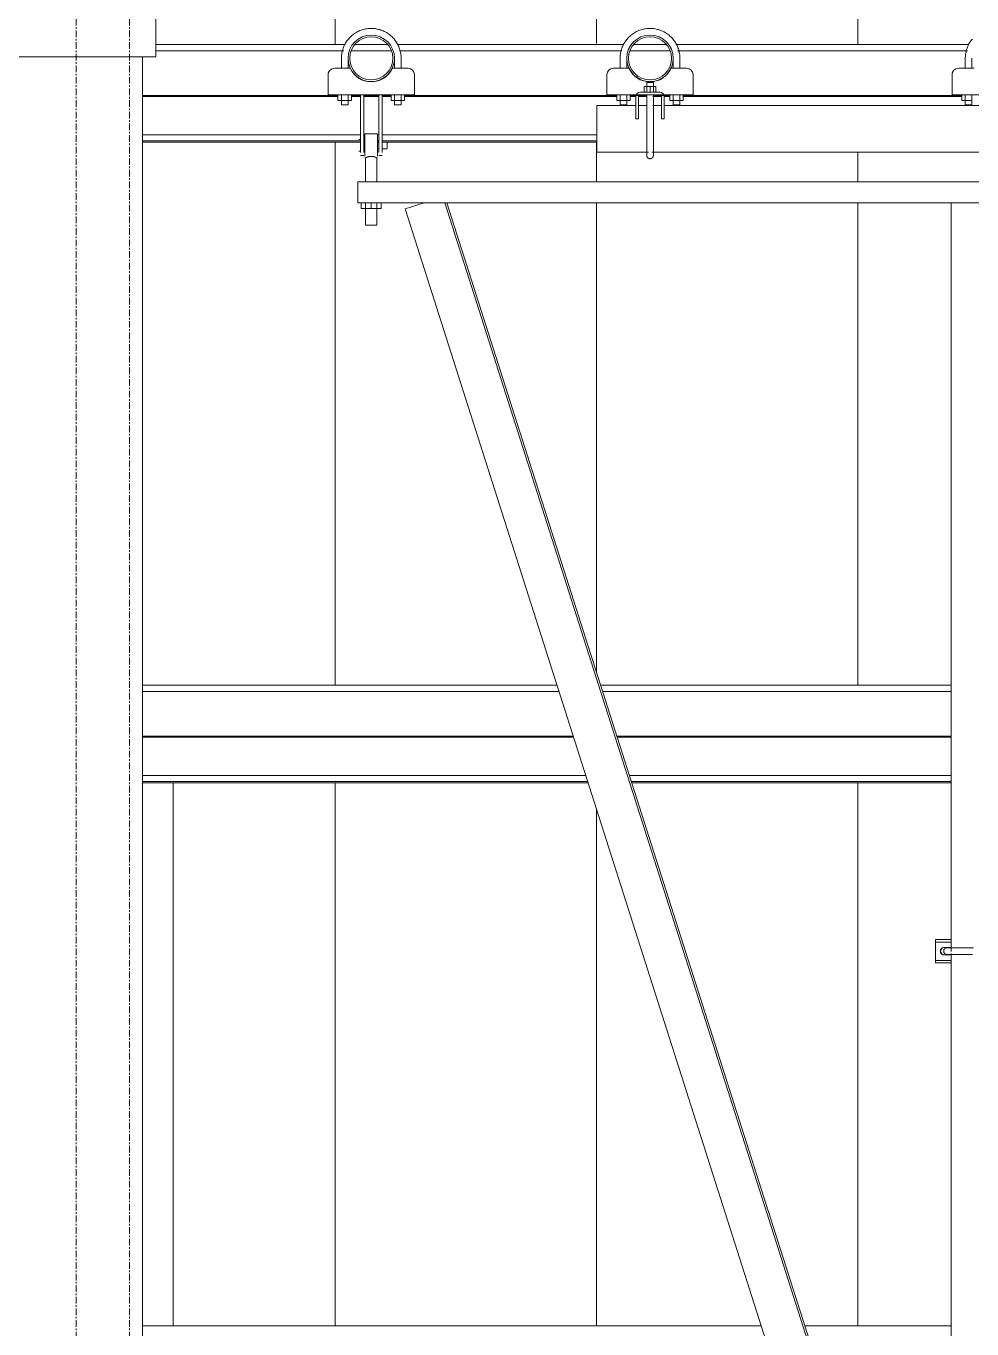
# Model space of a CAD drawing. Header units: inches. Extents: x 21386 to 98813, y -290 to 853.
# Drawn here: x 36185.1 to 36256.4, y 196.6 to 294.7 of the extents above; entities that cross this region are included whole.
import ezdxf

# ---------------------------------------------------------------- set-up
doc = ezdxf.new("R2010")
doc.units = ezdxf.units.IN
doc.header["$MEASUREMENT"] = 0
doc.linetypes.add('Grid Line 1_2_', pattern=[0.875, 0.5, -0.125, 0.125, -0.125])
for name, color, linetype, lineweight in [('A-WALL', 113, 'Continuous', 13), ('A-WALL-PATT', 111, 'Continuous', 25), ('Q-SPCQ', 91, 'Continuous', 13), ('S-BEAM', 12, 'Continuous', 13), ('S-GRID', 1, 'Continuous', 9)]:
    doc.layers.add(name, color=color, linetype=linetype, lineweight=lineweight)

# ---------------------------------------------------------------- blocks, each defined once
blk = doc.blocks.new('Basketball_Backstop-Performance_Sports_Systems-3103-Ceiling_Hung - 27_-0_ to 27_-11 7_8_-652462-Building Section - East_West looking South')
at = {"layer": 'Q-SPCQ', "color": 8, "lineweight": 9}
for p, q in [((-25670.763, 291.5), (-25671.919, 291.5)), ((-25671.419, 292.25), (-25671.419, 291.5)), ((-25670.919, 291.5), (-25670.919, 292.25)), ((-25666.419, 291.5), (-25667.575, 291.5)), ((-25667.419, 292.25), (-25667.419, 291.5)), ((-25666.919, 291.5), (-25666.919, 292.25)), ((-25649.763, 291.5), (-25650.919, 291.5)), ((-25650.419, 292.25), (-25650.419, 291.5)), ((-25649.919, 291.5), (-25649.919, 292.25)), ((-25645.419, 291.5), (-25646.575, 291.5)), ((-25646.419, 292.25), (-25646.419, 291.5)), ((-25645.919, 291.5), (-25645.919, 292.25)), ((-25623.763, 291.5), (-25624.919, 291.5)), ((-25624.419, 292.25), (-25624.419, 291.5)), ((-25623.919, 291.5), (-25623.919, 292.25)), ((-25672.419, 291), (-25672.419, 289.812)), ((-25665.919, 289.812), (-25665.919, 291)), ((-25651.419, 289.812), (-25651.419, 291)), ((-25644.919, 291), (-25644.919, 289.812)), ((-25625.419, 291), (-25625.419, 289.812)), ((-25672.419, 289.5), (-25672.419, 289.812)), ((-25672.419, 289.5), (-25665.919, 289.5)), ((-25671.674, 289.5), (-25671.674, 289.062)), ((-25671.421, 289.062), (-25671.421, 289.5)), ((-25671.419, 289.515), (-25671.419, 288.75)), ((-25670.919, 288.75), (-25670.919, 289.518)), ((-25670.916, 289.062), (-25670.916, 289.5)), ((-25670.664, 289.062), (-25670.664, 289.5)), ((-25669.981, 285.687), (-25669.981, 289.5)), ((-25669.981, 289.5), (-25669.731, 289.5)), ((-25669.731, 289.5), (-25669.731, 285.687)), ((-25668.606, 285.687), (-25668.606, 289.5)), ((-25668.606, 289.5), (-25668.356, 289.5)), ((-25668.356, 289.5), (-25668.356, 285.687)), ((-25667.674, 289.062), (-25667.674, 289.5)), ((-25667.421, 289.062), (-25667.421, 289.5)), ((-25667.419, 289.511), (-25667.419, 288.75)), ((-25666.919, 288.75), (-25666.919, 289.511)), ((-25666.916, 289.062), (-25666.916, 289.5)), ((-25666.664, 289.5), (-25666.664, 289.062)), ((-25665.919, 289.812), (-25665.919, 289.5)), ((-25651.419, 289.5), (-25651.419, 289.812)), ((-25651.419, 289.5), (-25648.919, 289.5)), ((-25650.674, 289.5), (-25650.674, 289.062)), ((-25650.421, 289.062), (-25650.421, 289.5)), ((-25650.419, 289.515), (-25650.419, 288.75)), ((-25649.919, 288.75), (-25649.919, 289.518)), ((-25649.916, 289.062), (-25649.916, 289.5)), ((-25649.664, 289.062), (-25649.664, 289.5)), ((-25647.419, 289.687), (-25648.919, 289.687)), ((-25648.919, 289.5), (-25647.419, 289.5)), ((-25648.606, 290.125), (-25648.169, 290.125)), ((-25648.606, 289.687), (-25648.606, 290.125)), ((-25648.419, 290.437), (-25648.419, 289.687)), ((-25648.419, 289.5), (-25648.419, 288.687)), ((-25648.419, 289.5), (-25648.419, 286.937)), ((-25648.41, 290.437), (-25648.169, 290.437)), ((-25648.169, 290.437), (-25647.927, 290.437)), ((-25648.169, 290.125), (-25647.731, 290.125)), ((-25648.169, 290.125), (-25648.169, 289.687)), ((-25647.919, 289.687), (-25647.919, 290.437)), ((-25647.919, 288.687), (-25647.919, 289.5)), ((-25647.919, 286.937), (-25647.919, 289.5)), ((-25647.731, 289.687), (-25647.731, 290.125)), ((-25647.419, 289.5), (-25644.919, 289.5)), ((-25646.674, 289.062), (-25646.674, 289.5)), ((-25646.421, 289.062), (-25646.421, 289.5)), ((-25646.419, 289.511), (-25646.419, 288.75)), ((-25645.919, 288.75), (-25645.919, 289.511)), ((-25645.916, 289.062), (-25645.916, 289.5)), ((-25645.664, 289.5), (-25645.664, 289.062)), ((-25644.919, 289.812), (-25644.919, 289.5)), ((-25625.419, 289.5), (-25625.419, 289.812)), ((-25625.419, 289.5), (-25622.919, 289.5)), ((-25624.674, 289.5), (-25624.674, 289.062)), ((-25624.421, 289.062), (-25624.421, 289.5)), ((-25624.419, 289.515), (-25624.419, 288.75)), ((-25623.919, 288.75), (-25623.919, 289.518)), ((-25671.421, 289.062), (-25671.674, 289.062)), ((-25670.916, 289.062), (-25671.421, 289.062)), ((-25671.419, 288.75), (-25671.41, 288.75)), ((-25670.919, 288.75), (-25671.419, 288.75)), ((-25670.927, 288.75), (-25670.919, 288.75)), ((-25670.664, 289.062), (-25670.916, 289.062)), ((-25667.421, 289.062), (-25667.674, 289.062)), ((-25666.916, 289.062), (-25667.421, 289.062)), ((-25666.919, 288.75), (-25667.419, 288.75)), ((-25667.419, 288.75), (-25667.41, 288.75)), ((-25666.927, 288.75), (-25666.919, 288.75)), ((-25666.664, 289.062), (-25666.916, 289.062)), ((-25649.231, 288.687), (-25652.169, 288.687)), ((-25652.169, 286.937), (-25652.169, 288.687)), ((-25650.421, 289.062), (-25650.674, 289.062)), ((-25649.916, 289.062), (-25650.421, 289.062)), ((-25650.419, 288.75), (-25650.41, 288.75)), ((-25649.919, 288.75), (-25650.419, 288.75)), ((-25649.927, 288.75), (-25649.919, 288.75)), ((-25649.664, 289.062), (-25649.916, 289.062)), ((-25649.231, 288.187), (-25649.231, 289.375)), ((-25649.044, 289.375), (-25649.044, 288.187)), ((-25648.385, 288.687), (-25649.044, 288.687)), ((-25647.294, 288.687), (-25647.952, 288.687)), ((-25647.294, 289.375), (-25647.294, 288.187)), ((-25647.106, 288.187), (-25647.106, 289.375)), ((-25623.231, 288.687), (-25647.106, 288.687)), ((-25646.421, 289.062), (-25646.674, 289.062)), ((-25645.916, 289.062), (-25646.421, 289.062)), ((-25645.919, 288.75), (-25646.419, 288.75)), ((-25646.419, 288.75), (-25646.41, 288.75)), ((-25645.927, 288.75), (-25645.919, 288.75)), ((-25645.664, 289.062), (-25645.916, 289.062)), ((-25624.421, 289.062), (-25624.674, 289.062)), ((-25623.916, 289.062), (-25624.421, 289.062)), ((-25624.419, 288.75), (-25624.41, 288.75)), ((-25623.919, 288.75), (-25624.419, 288.75)), ((-25623.927, 288.75), (-25623.919, 288.75)), ((-25649.231, 288.197), (-25649.231, 287.824)), ((-25649.231, 287.687), (-25649.231, 288.187)), ((-25649.231, 287.819), (-25649.231, 287.687)), ((-25649.231, 287.687), (-25649.044, 287.687)), ((-25649.044, 287.687), (-25649.231, 287.687)), ((-25649.044, 287.824), (-25649.044, 288.197)), ((-25649.044, 288.187), (-25649.044, 287.687)), ((-25649.044, 287.687), (-25649.044, 287.819)), ((-25647.294, 288.197), (-25647.294, 287.824)), ((-25647.294, 287.687), (-25647.294, 288.187)), ((-25647.294, 287.819), (-25647.294, 287.687)), ((-25647.294, 287.687), (-25647.106, 287.687)), ((-25647.106, 287.687), (-25647.294, 287.687)), ((-25647.106, 287.824), (-25647.106, 288.197)), ((-25647.106, 288.187), (-25647.106, 287.687)), ((-25647.106, 287.687), (-25647.106, 287.819)), ((-25668.705, 286.562), (-25669.643, 286.562)), ((-25669.643, 285.656), (-25669.643, 286.532)), ((-25668.705, 286.532), (-25668.705, 285.656)), ((-25652.169, 285.187), (-25652.169, 286.937)), ((-25669.981, 286.125), (-25670.106, 286.125)), ((-25670.106, 285.687), (-25670.106, 285.687)), ((-25670.106, 285.687), (-25670.106, 285.687)), ((-25669.981, 285.157), (-25669.981, 285.687)), ((-25669.643, 285.937), (-25669.731, 285.937)), ((-25669.731, 285.687), (-25669.731, 285.157)), ((-25669.643, 284.871), (-25669.643, 285.656)), ((-25668.606, 285.937), (-25668.705, 285.937)), ((-25668.705, 285.656), (-25668.705, 284.871)), ((-25668.606, 285.157), (-25668.606, 285.687)), ((-25667.981, 285.937), (-25668.356, 285.937)), ((-25668.356, 285.687), (-25668.356, 285.157)), ((-25667.981, 285.929), (-25667.981, 285.687)), ((-25667.981, 285.687), (-25667.981, 285.446)), ((-25670.106, 285.25), (-25669.981, 285.25)), ((-25669.981, 284.937), (-25669.731, 284.937)), ((-25669.731, 285.437), (-25669.643, 285.437)), ((-25669.643, 284.75), (-25669.611, 284.75)), ((-25669.611, 284.75), (-25669.611, 282.955)), ((-25668.736, 282.955), (-25668.736, 284.75)), ((-25668.736, 284.75), (-25668.705, 284.75)), ((-25668.705, 285.437), (-25668.606, 285.437)), ((-25668.606, 284.937), (-25668.356, 284.937)), ((-25668.356, 285.437), (-25667.981, 285.437)), ((-25652.169, 285.187), (-25648.296, 285.187)), ((-25648.038, 285.187), (-25622.456, 285.187)), ((-25670.174, 281.375), (-25670.174, 282.955)), ((-25670.174, 282.955), (-25622.669, 282.955)), ((-25625.486, 281.375), (-25670.174, 281.375)), ((-25669.924, 280.937), (-25669.924, 281.375)), ((-25669.174, 280.937), (-25669.924, 280.937)), ((-25669.611, 281.375), (-25669.611, 279.687)), ((-25669.174, 281.375), (-25669.174, 280.937)), ((-25668.424, 280.937), (-25669.174, 280.937)), ((-25668.736, 279.687), (-25668.736, 281.375)), ((-25668.424, 280.937), (-25668.424, 281.375)), ((-25666.612, 280.918), (-25665.189, 281.375)), ((-25629.426, 164.314), (-25666.612, 280.918)), ((-25626.288, 164.314), (-25663.62, 281.375)), ((-25626.154, 164.314), (-25663.487, 281.375)), ((-25625.486, 281.375), (-25625.486, 224.989)), ((-25625.486, 281.375), (-25623.11, 281.375)), ((-25668.736, 279.687), (-25669.611, 279.687)), ((-25626.674, 225.875), (-25626.674, 225.687)), ((-25626.674, 225.875), (-25626.674, 225.719)), ((-25626.674, 225.875), (-25626.174, 225.875)), ((-25626.674, 225.562), (-25626.674, 225.687)), ((-25626.174, 225.687), (-25626.674, 225.687)), ((-25626.174, 225.875), (-25625.486, 225.875)), ((-25625.486, 225.687), (-25626.174, 225.687)), ((-25626.674, 224.437), (-25626.674, 225.562)), ((-25626.162, 225.246), (-25626.302, 225.004)), ((-25626.302, 224.996), (-25626.162, 224.754)), ((-25626.018, 225.281), (-25625.58, 225.281)), ((-25625.58, 224.719), (-25626.018, 224.719)), ((-25625.486, 224.839), (-25625.486, 164.314)), ((-25626.674, 224.312), (-25626.674, 224.437)), ((-25626.674, 224.312), (-25626.674, 224.125)), ((-25626.674, 224.312), (-25626.174, 224.312)), ((-25626.674, 224.281), (-25626.674, 224.125)), ((-25626.174, 224.125), (-25626.674, 224.125)), ((-25626.174, 224.312), (-25625.486, 224.312)), ((-25625.486, 224.125), (-25626.174, 224.125))]:
    blk.add_line(p, q, dxfattribs=at)
at = {"layer": 'Q-SPCQ', "color": 8, "lineweight": 9, "flags": 128}
for points in [[(-25666.919, 292.25), (-25666.921, 292.34), (-25666.926, 292.43), (-25666.935, 292.519), (-25666.948, 292.608), (-25666.964, 292.697), (-25666.983, 292.785), (-25667.006, 292.872), (-25667.033, 292.958), (-25667.063, 293.043), (-25667.096, 293.126), (-25667.133, 293.208), (-25667.173, 293.289), (-25667.216, 293.368), (-25667.262, 293.445), (-25667.312, 293.52), (-25667.364, 293.594), (-25667.419, 293.665), (-25667.477, 293.734), (-25667.538, 293.8), (-25667.601, 293.864), (-25667.667, 293.925), (-25667.735, 293.984), (-25667.806, 294.04), (-25667.878, 294.093), (-25667.953, 294.143), (-25668.03, 294.19), (-25668.108, 294.234), (-25668.189, 294.275), (-25668.27, 294.313), (-25668.353, 294.347), (-25668.438, 294.378), (-25668.524, 294.406), (-25668.61, 294.43), (-25668.698, 294.45), (-25668.786, 294.467), (-25668.875, 294.481), (-25668.965, 294.491), (-25669.055, 294.497), (-25669.144, 294.5), (-25669.234, 294.499), (-25669.324, 294.495), (-25669.414, 294.487), (-25669.503, 294.475), (-25669.592, 294.46), (-25669.68, 294.441), (-25669.767, 294.419), (-25669.853, 294.393), (-25669.939, 294.364), (-25670.023, 294.332), (-25670.105, 294.296), (-25670.186, 294.257), (-25670.266, 294.215), (-25670.343, 294.169), (-25670.419, 294.121), (-25670.493, 294.069), (-25670.565, 294.015), (-25670.634, 293.957), (-25670.701, 293.898), (-25670.766, 293.835), (-25670.828, 293.77), (-25670.887, 293.702), (-25670.944, 293.632), (-25670.998, 293.56), (-25671.049, 293.486), (-25671.097, 293.41), (-25671.142, 293.332), (-25671.183, 293.252), (-25671.222, 293.171), (-25671.257, 293.088), (-25671.289, 293.004), (-25671.317, 292.918), (-25671.342, 292.832), (-25671.364, 292.745), (-25671.382, 292.656), (-25671.396, 292.568), (-25671.407, 292.478), (-25671.415, 292.388), (-25671.418, 292.299), (-25671.419, 292.25)], [(-25645.919, 292.25), (-25645.921, 292.34), (-25645.926, 292.43), (-25645.935, 292.519), (-25645.948, 292.608), (-25645.964, 292.697), (-25645.983, 292.785), (-25646.006, 292.872), (-25646.033, 292.958), (-25646.063, 293.043), (-25646.096, 293.126), (-25646.133, 293.208), (-25646.173, 293.289), (-25646.216, 293.368), (-25646.262, 293.445), (-25646.312, 293.52), (-25646.364, 293.594), (-25646.419, 293.665), (-25646.477, 293.734), (-25646.538, 293.8), (-25646.601, 293.864), (-25646.667, 293.925), (-25646.735, 293.984), (-25646.806, 294.04), (-25646.878, 294.093), (-25646.953, 294.143), (-25647.03, 294.19), (-25647.108, 294.234), (-25647.189, 294.275), (-25647.27, 294.313), (-25647.353, 294.347), (-25647.438, 294.378), (-25647.524, 294.406), (-25647.61, 294.43), (-25647.698, 294.45), (-25647.786, 294.467), (-25647.875, 294.481), (-25647.965, 294.491), (-25648.055, 294.497), (-25648.144, 294.5), (-25648.234, 294.499), (-25648.324, 294.495), (-25648.414, 294.487), (-25648.503, 294.475), (-25648.592, 294.46), (-25648.68, 294.441), (-25648.767, 294.419), (-25648.853, 294.393), (-25648.939, 294.364), (-25649.023, 294.332), (-25649.105, 294.296), (-25649.186, 294.257), (-25649.266, 294.215), (-25649.343, 294.169), (-25649.419, 294.121), (-25649.493, 294.069), (-25649.565, 294.015), (-25649.634, 293.957), (-25649.701, 293.898), (-25649.766, 293.835), (-25649.828, 293.77), (-25649.887, 293.702), (-25649.944, 293.632), (-25649.998, 293.56), (-25650.049, 293.486), (-25650.097, 293.41), (-25650.142, 293.332), (-25650.183, 293.252), (-25650.222, 293.171), (-25650.257, 293.088), (-25650.289, 293.004), (-25650.317, 292.918), (-25650.342, 292.832), (-25650.364, 292.745), (-25650.382, 292.656), (-25650.396, 292.568), (-25650.407, 292.478), (-25650.415, 292.388), (-25650.418, 292.299), (-25650.419, 292.25)], [(-25623.887, 293.702), (-25623.944, 293.632), (-25623.998, 293.56), (-25624.049, 293.486), (-25624.097, 293.41), (-25624.142, 293.332), (-25624.183, 293.252), (-25624.222, 293.171), (-25624.257, 293.088), (-25624.289, 293.004), (-25624.317, 292.918), (-25624.342, 292.832), (-25624.364, 292.745), (-25624.382, 292.656), (-25624.396, 292.568), (-25624.407, 292.478), (-25624.415, 292.388), (-25624.418, 292.299), (-25624.419, 292.25)], [(-25648.419, 286.937), (-25648.419, 286.858), (-25648.419, 286.778), (-25648.419, 286.698), (-25648.419, 286.619), (-25648.419, 286.54), (-25648.419, 286.462), (-25648.419, 286.385), (-25648.419, 286.308), (-25648.419, 286.233), (-25648.419, 286.159), (-25648.419, 286.086), (-25648.419, 286.014), (-25648.419, 285.944), (-25648.419, 285.875), (-25648.419, 285.808), (-25648.419, 285.743), (-25648.419, 285.68), (-25648.419, 285.619), (-25648.419, 285.56), (-25648.419, 285.503), (-25648.419, 285.448), (-25648.419, 285.396), (-25648.419, 285.346), (-25648.419, 285.299), (-25648.419, 285.255), (-25648.419, 285.213), (-25648.419, 285.174), (-25648.419, 285.137), (-25648.419, 285.104), (-25648.419, 285.073), (-25648.419, 285.046), (-25648.419, 285.021), (-25648.419, 285), (-25648.419, 284.982), (-25648.419, 284.967), (-25648.419, 284.955), (-25648.419, 284.946), (-25648.419, 284.94), (-25648.419, 284.938)], [(-25647.919, 284.937), (-25647.919, 284.939), (-25647.919, 284.944), (-25647.919, 284.952), (-25647.919, 284.963), (-25647.919, 284.977), (-25647.919, 284.995), (-25647.919, 285.015), (-25647.919, 285.039), (-25647.919, 285.066), (-25647.919, 285.095), (-25647.919, 285.128), (-25647.919, 285.164), (-25647.919, 285.202), (-25647.919, 285.243), (-25647.919, 285.287), (-25647.919, 285.333), (-25647.919, 285.382), (-25647.919, 285.434), (-25647.919, 285.488), (-25647.919, 285.544), (-25647.919, 285.603), (-25647.919, 285.663), (-25647.919, 285.726), (-25647.919, 285.79), (-25647.919, 285.857), (-25647.919, 285.925), (-25647.919, 285.995), (-25647.919, 286.066), (-25647.919, 286.139), (-25647.919, 286.213), (-25647.919, 286.288), (-25647.919, 286.364), (-25647.919, 286.441), (-25647.919, 286.519), (-25647.919, 286.598), (-25647.919, 286.677), (-25647.919, 286.756), (-25647.919, 286.836), (-25647.919, 286.916), (-25647.919, 286.937)], [(-25648.419, 284.937), (-25648.419, 284.939), (-25648.419, 284.944), (-25648.419, 284.952), (-25648.419, 284.963), (-25648.419, 284.977), (-25648.419, 284.995), (-25648.419, 285.015), (-25648.419, 285.039), (-25648.419, 285.066), (-25648.419, 285.095), (-25648.419, 285.128), (-25648.419, 285.164), (-25648.419, 285.202)], [(-25648.169, 284.687), (-25648.179, 284.688), (-25648.189, 284.688), (-25648.199, 284.689), (-25648.209, 284.691), (-25648.218, 284.692), (-25648.228, 284.695), (-25648.238, 284.697), (-25648.247, 284.7), (-25648.257, 284.704), (-25648.266, 284.707), (-25648.275, 284.711), (-25648.284, 284.716), (-25648.293, 284.721), (-25648.302, 284.726), (-25648.31, 284.731), (-25648.318, 284.737), (-25648.326, 284.743), (-25648.334, 284.75), (-25648.341, 284.756), (-25648.348, 284.763), (-25648.355, 284.771), (-25648.361, 284.778), (-25648.368, 284.786), (-25648.374, 284.794), (-25648.379, 284.802), (-25648.384, 284.811), (-25648.389, 284.82), (-25648.394, 284.829), (-25648.398, 284.838), (-25648.402, 284.847), (-25648.405, 284.856), (-25648.408, 284.866), (-25648.411, 284.875), (-25648.413, 284.885), (-25648.415, 284.895), (-25648.417, 284.905), (-25648.418, 284.915), (-25648.418, 284.925), (-25648.419, 284.935), (-25648.419, 284.937)], [(-25647.919, 284.937), (-25647.919, 284.928), (-25647.92, 284.918), (-25647.921, 284.908), (-25647.922, 284.898), (-25647.924, 284.888), (-25647.926, 284.878), (-25647.929, 284.868), (-25647.931, 284.859), (-25647.935, 284.849), (-25647.939, 284.84), (-25647.943, 284.831), (-25647.947, 284.822), (-25647.952, 284.813), (-25647.957, 284.805), (-25647.962, 284.796), (-25647.968, 284.788), (-25647.974, 284.78), (-25647.981, 284.773), (-25647.988, 284.765), (-25647.995, 284.758), (-25648.002, 284.751), (-25648.01, 284.745), (-25648.017, 284.739), (-25648.025, 284.733), (-25648.034, 284.727), (-25648.042, 284.722), (-25648.051, 284.717), (-25648.06, 284.712), (-25648.069, 284.708), (-25648.078, 284.704), (-25648.088, 284.701), (-25648.097, 284.698), (-25648.107, 284.695), (-25648.116, 284.693), (-25648.126, 284.691), (-25648.136, 284.69), (-25648.146, 284.689), (-25648.156, 284.688), (-25648.166, 284.688), (-25648.169, 284.687)], [(-25647.919, 285.213), (-25647.919, 285.174), (-25647.919, 285.137), (-25647.919, 285.104), (-25647.919, 285.073), (-25647.919, 285.046), (-25647.919, 285.021), (-25647.919, 285), (-25647.919, 284.982), (-25647.919, 284.967), (-25647.919, 284.955), (-25647.919, 284.946), (-25647.919, 284.94), (-25647.919, 284.938)], [(-25623.813, 225.25), (-25623.941, 225.25), (-25624.066, 225.25), (-25624.188, 225.25), (-25624.307, 225.25), (-25624.423, 225.25), (-25624.535, 225.25), (-25624.643, 225.25), (-25624.747, 225.25), (-25624.847, 225.25), (-25624.943, 225.25), (-25625.034, 225.25), (-25625.121, 225.25), (-25625.203, 225.25), (-25625.28, 225.25), (-25625.352, 225.25), (-25625.42, 225.25), (-25625.482, 225.25), (-25625.538, 225.25), (-25625.589, 225.25), (-25625.635, 225.25), (-25625.676, 225.25), (-25625.71, 225.25), (-25625.739, 225.25), (-25625.763, 225.25), (-25625.78, 225.25), (-25625.792, 225.25), (-25625.798, 225.25), (-25625.799, 225.25)], [(-25625.799, 224.75), (-25625.796, 224.75), (-25625.787, 224.75), (-25625.773, 224.75), (-25625.753, 224.75), (-25625.727, 224.75), (-25625.695, 224.75), (-25625.658, 224.75), (-25625.615, 224.75), (-25625.567, 224.75), (-25625.513, 224.75), (-25625.454, 224.75), (-25625.389, 224.75), (-25625.32, 224.75), (-25625.245, 224.75), (-25625.166, 224.75), (-25625.082, 224.75), (-25624.993, 224.75), (-25624.899, 224.75), (-25624.801, 224.75), (-25624.699, 224.75), (-25624.593, 224.75), (-25624.484, 224.75), (-25624.37, 224.75), (-25624.253, 224.75), (-25624.133, 224.75), (-25624.009, 224.75), (-25623.882, 224.75)]]:
    blk.add_lwpolyline(points, dxfattribs=at)
at = {"layer": 'Q-SPCQ', "color": 8, "lineweight": 9}
for centre, radius, start, end in [((-25669.169, 292.25), 1.75, 0, 180), ((-25669.169, 292.25), 1.625, 0, 180), ((-25648.169, 292.25), 1.75, 0, 180), ((-25648.169, 292.25), 1.625, 0, 180), ((-25671.919, 291), 0.5, 90, 180), ((-25671.919, 291), 0.5, 120, 180), ((-25669.169, 292.25), 1.75, 180, 0), ((-25669.169, 292.25), 1.625, 180, 0), ((-25669.169, 292.223), 1.75, 204.39575, 335.60425), ((-25666.419, 291), 0.5, 0, 90), ((-25666.419, 291), 0.5, 0, 60), ((-25650.919, 291), 0.5, 90, 180), ((-25650.919, 291), 0.5, 120, 180), ((-25648.169, 292.25), 1.75, 180, 0), ((-25648.169, 292.25), 1.625, 180, 0), ((-25648.169, 292.223), 1.75, 204.39575, 335.60425), ((-25645.419, 291), 0.5, 0, 90), ((-25645.419, 291), 0.5, 0, 60), ((-25624.919, 291), 0.5, 90, 180), ((-25624.919, 291), 0.5, 120, 180), ((-25648.919, 289.375), 0.312, 90, 180), ((-25648.919, 289.375), 0.125, 90, 180), ((-25647.419, 289.375), 0.312, 0, 90), ((-25647.419, 289.375), 0.125, 0, 90), ((-25626.018, 225), 0.281, 90, 270), ((-25625.799, 225), 0.25, 90, 270), ((-25625.799, 225), 0.25, 270, 285), ((-25625.58, 225), 0.281, 75, 90), ((-25625.58, 225), 0.281, 270, 285)]:
    blk.add_arc(centre, radius, start, end, dxfattribs=at)
blk.add_open_spline([(-25668.736, 284.75), (-25668.736, 284.75), (-25668.74, 284.752), (-25668.751, 284.758), (-25668.763, 284.762), (-25668.778, 284.769), (-25668.795, 284.777), (-25668.812, 284.785), (-25668.827, 284.791), (-25668.839, 284.795), (-25668.852, 284.799), (-25668.869, 284.806), (-25668.892, 284.814), (-25668.917, 284.822), (-25668.938, 284.829), (-25668.954, 284.833), (-25668.971, 284.837), (-25668.993, 284.842), (-25669.023, 284.848), (-25669.059, 284.855), (-25669.097, 284.859), (-25669.135, 284.862), (-25669.174, 284.862), (-25669.213, 284.862), (-25669.251, 284.859), (-25669.289, 284.855), (-25669.325, 284.848), (-25669.355, 284.842), (-25669.377, 284.837), (-25669.394, 284.833), (-25669.41, 284.829), (-25669.431, 284.822), (-25669.456, 284.814), (-25669.479, 284.806), (-25669.496, 284.799), (-25669.509, 284.795), (-25669.52, 284.791), (-25669.535, 284.785), (-25669.552, 284.777), (-25669.57, 284.769), (-25669.585, 284.762), (-25669.597, 284.758), (-25669.608, 284.752), (-25669.611, 284.75), (-25669.611, 284.75)], degree=3, knots=[0, 0, 0, 0, 0.055556, 0.083333, 0.111111, 0.138889, 0.166667, 0.194444, 0.208333, 0.222222, 0.236111, 0.25, 0.277778, 0.305556, 0.319444, 0.333333, 0.347222, 0.361111, 0.388889, 0.416667, 0.444444, 0.472222, 0.5, 0.527778, 0.555556, 0.583333, 0.611111, 0.638889, 0.652778, 0.666667, 0.680556, 0.694444, 0.722222, 0.75, 0.763889, 0.777778, 0.791667, 0.805556, 0.833333, 0.861111, 0.888889, 0.916667, 0.944444, 1, 1, 1, 1], dxfattribs=at)
blk = doc.blocks.new('columns and girder2 - one-1334686-Building Section - East_West looking South')
at = {"layer": 'S-BEAM', "color": 8, "lineweight": 9}
for p, q in [((-25685.39, 337.889), (-25685.39, 292.369)), ((-25697.39, 292.369), (-25685.39, 292.369)), ((-25686.39, 292.369), (-25686.39, 1))]:
    blk.add_line(p, q, dxfattribs=at)
blk = doc.blocks.new('Girt_Z - 10_D-1732176-Building Section - East_West looking South')
at = {"layer": 'S-BEAM', "color": 8, "lineweight": 9}
for p, q in [((-25686.39, 196.795), (-25639.784, 196.795)), ((-25636.513, 196.795), (-25625.486, 196.795))]:
    blk.add_line(p, q, dxfattribs=at)
blk = doc.blocks.new('Girt_Z - 10_D-V206-Building Section - East_West looking South')
at = {"layer": 'S-BEAM', "color": 8, "lineweight": 9}
for p, q in [((-25686.39, 245.045), (-25655.172, 245.045)), ((-25686.39, 244.563), (-25655.018, 244.563)), ((-25651.9, 245.045), (-25625.486, 245.045)), ((-25651.747, 244.563), (-25625.486, 244.563)), ((-25686.39, 241.188), (-25653.942, 241.188)), ((-25686.39, 241.112), (-25653.918, 241.112)), ((-25650.67, 241.188), (-25625.486, 241.188)), ((-25650.646, 241.112), (-25625.486, 241.112)), ((-25686.39, 238.223), (-25652.996, 238.223)), ((-25686.39, 237.774), (-25652.853, 237.774)), ((-25686.39, 237.69), (-25652.826, 237.69)), ((-25649.725, 238.223), (-25625.486, 238.223)), ((-25649.582, 237.774), (-25625.486, 237.774)), ((-25649.555, 237.69), (-25625.486, 237.69))]:
    blk.add_line(p, q, dxfattribs=at)
blk = doc.blocks.new('Girt_Z - 10_D-1241717-Building Section - East_West looking South')
at = {"layer": 'S-BEAM', "color": 8, "lineweight": 9}
for p, q in [((-25685.39, 293.295), (-25671.141, 293.295)), ((-25685.39, 292.813), (-25671.246, 292.813)), ((-25670.68, 292.813), (-25667.658, 292.813)), ((-25670.398, 293.295), (-25667.94, 293.295)), ((-25667.196, 293.295), (-25650.141, 293.295)), ((-25667.047, 292.813), (-25650.29, 292.813)), ((-25649.68, 292.813), (-25646.658, 292.813)), ((-25649.398, 293.295), (-25646.94, 293.295)), ((-25646.196, 293.295), (-25624.141, 293.295)), ((-25646.091, 292.813), (-25624.246, 292.813)), ((-25686.39, 289.438), (-25671.674, 289.438)), ((-25686.39, 289.362), (-25671.674, 289.362)), ((-25670.664, 289.438), (-25669.981, 289.438)), ((-25670.664, 289.362), (-25669.981, 289.362)), ((-25669.731, 289.438), (-25668.606, 289.438)), ((-25669.731, 289.362), (-25668.606, 289.362)), ((-25668.356, 289.438), (-25667.674, 289.438)), ((-25668.356, 289.362), (-25667.674, 289.362)), ((-25666.664, 289.438), (-25650.674, 289.438)), ((-25666.664, 289.362), (-25650.674, 289.362)), ((-25649.664, 289.438), (-25648.403, 289.438)), ((-25649.664, 289.362), (-25649.229, 289.362)), ((-25649.044, 289.362), (-25648.385, 289.362)), ((-25647.952, 289.362), (-25647.294, 289.362)), ((-25647.927, 289.438), (-25646.674, 289.438)), ((-25647.108, 289.362), (-25646.674, 289.362)), ((-25645.664, 289.438), (-25624.674, 289.438)), ((-25645.664, 289.362), (-25624.674, 289.362)), ((-25686.39, 286.473), (-25669.981, 286.473)), ((-25686.39, 286.024), (-25669.981, 286.024)), ((-25686.39, 285.94), (-25669.981, 285.94)), ((-25669.731, 286.473), (-25669.643, 286.473)), ((-25669.731, 286.024), (-25669.643, 286.024)), ((-25669.731, 285.94), (-25669.643, 285.94)), ((-25668.705, 286.473), (-25668.606, 286.473)), ((-25668.705, 286.024), (-25668.606, 286.024)), ((-25668.705, 285.94), (-25668.606, 285.94)), ((-25668.356, 286.473), (-25652.169, 286.473)), ((-25668.356, 286.024), (-25652.169, 286.024)), ((-25668.356, 285.94), (-25652.169, 285.94))]:
    blk.add_line(p, q, dxfattribs=at)

msp = doc.modelspace()

# ---------------------------------------------------------------- hatches: boundary and pattern name
at = {"layer": 'A-WALL-PATT', "lineweight": 9}
h = msp.add_hatch(dxfattribs=at)
h.set_pattern_fill('FP_54', color=8, style=0, pattern_type=2)
h.set_pattern_definition([(90, (-88161.435, 0), (-19.685, 1e-15), [])])
h.paths.add_polyline_path([(35616.905, 196.795), (35894.405, 196.795), (35894.405, 237.69), (35616.905, 237.69), (35616.905, 213.14)], flags=0)
h.paths.add_polyline_path([(38321.649, 196.795), (38322.851, 196.795), (38285.163, 237.69), (38220.405, 237.69), (38220.405, 196.795), (38307.03, 196.795)], flags=0)
h.paths.add_polyline_path([(35904.405, 196.795), (36183.905, 196.795), (36183.905, 237.69), (35904.405, 237.69), (35904.405, 232.67)], flags=0)
h.paths.add_polyline_path([(36193.905, 196.795), (36240.511, 196.795), (36227.469, 237.69), (36193.905, 237.69), (36193.905, 232.67)], flags=0)
h.paths.add_polyline_path([(36243.782, 196.795), (36254.808, 196.795), (36254.787, 224.125), (36254.121, 224.125), (36254.121, 224.312), (36253.621, 224.375), (36253.621, 225.687), (36254.121, 225.687), (36254.121, 225.875), (36254.808, 225.875), (36254.808, 237.69), (36230.74, 237.69), (36232.341, 232.67)], flags=0)
h.paths.add_polyline_path([(36261.433, 196.795), (36272.46, 196.795), (36285.502, 237.69), (36261.433, 237.69), (36261.433, 225.875), (36262.121, 225.875), (36262.127, 225.687), (36262.621, 225.625), (36262.621, 224.312), (36262.121, 224.312), (36262.121, 224.125), (36261.433, 224.125), (36261.433, 198.492)], flags=0)
h.paths.add_polyline_path([(38210.405, 196.795), (38210.405, 237.69), (37930.905, 237.69), (37930.905, 196.795), (38183.455, 196.795)], flags=0)
h.paths.add_polyline_path([(39025.681, 196.795), (39080.905, 196.795), (39080.905, 237.69), (38799.405, 237.69), (38799.405, 196.795), (38885.31, 196.795)], flags=0)
h.paths.add_polyline_path([(36275.731, 196.795), (36473.405, 196.795), (36473.405, 237.69), (36288.773, 237.69), (36280.944, 213.14)], flags=0)
h.paths.add_polyline_path([(37920.905, 196.795), (37920.905, 237.69), (37641.405, 237.69), (37641.405, 196.795), (37902.713, 196.795)], flags=0)
h.paths.add_polyline_path([(38389.434, 196.795), (38396.104, 196.795), (38433.796, 237.69), (38286.504, 237.69), (38324.249, 196.795), (38372.979, 196.795)], flags=0)
h.paths.add_polyline_path([(36483.405, 196.795), (36762.905, 196.795), (36762.905, 237.69), (36483.405, 237.69), (36483.405, 232.564)], flags=0)
h.paths.add_polyline_path([(36772.905, 196.795), (36906.078, 196.795), (36893.036, 237.69), (36772.905, 237.69), (36772.905, 228.229)], flags=0)
h.paths.add_polyline_path([(36909.349, 196.795), (36920.376, 196.795), (36920.376, 224.125), (36919.688, 224.125), (36919.688, 224.312), (36919.188, 224.375), (36919.188, 225.687), (36919.688, 225.687), (36919.688, 225.875), (36920.376, 225.875), (36920.376, 237.69), (36896.307, 237.69), (36904.137, 213.14)], flags=0)
h.paths.add_polyline_path([(36927.001, 196.795), (36938.027, 196.795), (36951.069, 237.69), (36927.001, 237.69), (36927.022, 225.875), (36927.688, 225.875), (36927.688, 225.687), (36928.188, 225.625), (36928.188, 224.312), (36927.688, 224.312), (36927.688, 224.125), (36927.001, 224.125), (36927.001, 198.492)], flags=0)
h.paths.add_polyline_path([(36941.299, 196.795), (37052.405, 196.795), (37052.405, 237.69), (36954.341, 237.69), (36946.511, 213.14)], flags=0)
h.paths.add_polyline_path([(37631.405, 196.795), (37631.405, 237.69), (37351.905, 237.69), (37351.905, 196.795), (37621.971, 196.795)], flags=0)
h.paths.add_polyline_path([(37341.905, 196.795), (37341.905, 237.69), (37277.156, 237.69), (37239.487, 196.795), (37341.229, 196.795)], flags=0)
h.paths.add_polyline_path([(38432.169, 196.795), (38499.905, 196.795), (38499.905, 237.69), (38435.156, 237.69), (38397.487, 196.795), (38427.287, 196.795)], flags=0)
h.paths.add_polyline_path([(37062.405, 196.795), (37164.851, 196.795), (37127.163, 237.69), (37062.405, 237.69), (37062.405, 223.895)], flags=0)
h.paths.add_polyline_path([(38509.905, 196.795), (38789.405, 196.795), (38789.405, 237.69), (38509.905, 237.69), (38509.905, 202.222)], flags=0)
h.paths.add_polyline_path([(37194.777, 196.795), (37238.104, 196.795), (37275.796, 237.69), (37128.504, 237.69), (37166.201, 196.795), (37189.468, 196.795)], flags=0)
h.paths.add_polyline_path([(36927.218, 224.679), (36927.226, 224.685), (36927.355, 224.719), (36927.544, 224.756), (36927.605, 224.907), (36927.731, 225.038), (36927.53, 225.125), (36927.53, 225.281), (36927.337, 225.229), (36927.477, 225), (36927.302, 224.776), (36927.082, 224.75), (36927.097, 224.71)], flags=0)
h.paths.add_polyline_path([(36254.591, 224.679), (36254.726, 224.756), (36254.692, 224.817), (36254.451, 224.817), (36254.332, 225), (36254.48, 225.232), (36254.266, 225.244), (36254.204, 225.093), (36254.078, 224.962), (36254.279, 224.875), (36254.279, 224.719), (36254.583, 224.685)], flags=0)
h.paths.add_polyline_path([(36261.651, 224.679), (36261.658, 224.685), (36261.788, 224.719), (36261.977, 224.75), (36262.037, 224.907), (36262.164, 225.038), (36261.971, 225.199), (36261.962, 225.281), (36261.874, 225.199), (36261.91, 225), (36261.761, 224.77), (36261.515, 224.75), (36261.529, 224.71)], flags=0)
h.paths.add_polyline_path([(36920.158, 224.679), (36920.294, 224.751), (36920.26, 224.817), (36920.018, 224.817), (36919.9, 225), (36919.938, 225.217), (36919.847, 225.125), (36919.646, 224.962), (36919.847, 224.875), (36919.847, 224.719), (36920.151, 224.685)], flags=0)
h.paths.add_polyline_path([(36262.115, 224.764), (36262.236, 224.927), (36262.136, 224.801), (36262.127, 224.786)], flags=0)
h.paths.add_polyline_path([(36927.682, 224.764), (36927.804, 224.927), (36927.704, 224.801)], flags=0)
h.paths.add_polyline_path([(36262.244, 225.012), (36262.164, 225.199), (36262.209, 225.073), (36262.236, 225.026)], flags=0)
h.paths.add_polyline_path([(36927.812, 225.012), (36927.731, 225.199), (36927.788, 225.053), (36927.804, 225.026)], flags=0)
h.paths.add_polyline_path([(36254.16, 225.294), (36254.137, 225.342), (36254.137, 225.305)], flags=0)
h.paths.add_polyline_path([(36919.728, 225.294), (36919.704, 225.342), (36919.704, 225.305)], flags=0)
h.paths.add_polyline_path([(36254.226, 225.407), (36254.204, 225.417), (36254.204, 225.412)], flags=0)
h.paths.add_polyline_path([(36919.793, 225.407), (36919.772, 225.417), (36919.772, 225.412)], flags=0)
h.paths.add_polyline_path([(37481.6, 245.045), (37631.405, 245.045), (37631.405, 285.94), (37351.905, 285.94), (37351.905, 245.045), (37411.415, 245.045)], flags=0)
h.paths.add_polyline_path([(39080.905, 245.045), (39080.905, 285.94), (38799.405, 285.94), (38799.405, 245.045), (39078.32, 245.045)], flags=0)
h.paths.add_polyline_path([(36483.405, 245.045), (36762.905, 245.045), (36762.905, 285.94), (36483.405, 285.94), (36483.405, 268.527)], flags=0)
h.paths.add_polyline_path([(36473.405, 245.045), (36473.405, 285.94), (36306.314, 285.864), (36306.314, 285.446), (36305.939, 285.446), (36305.939, 285.157), (36305.689, 285.223), (36305.689, 285.446), (36305.59, 285.406), (36305.531, 284.999), (36305.234, 284.852), (36305.558, 284.75), (36305.59, 282.955), (36306.121, 282.879), (36306.121, 281.375), (36305.871, 281.375), (36305.871, 280.937), (36305.558, 280.937), (36305.5, 279.687), (36304.683, 279.687), (36304.683, 280.937), (36304.371, 280.937), (36304.371, 281.375), (36301.136, 281.375), (36302.559, 280.918), (36291.119, 245.045), (36358.632, 245.045)], flags=0)
h.paths.add_polyline_path([(38604.568, 245.045), (38789.405, 245.045), (38789.405, 285.94), (38509.905, 285.94), (38509.905, 245.045), (38534.383, 245.045)], flags=0)
h.paths.add_polyline_path([(36077.89, 245.045), (36183.905, 245.045), (36183.905, 285.94), (35904.405, 285.94), (35904.405, 245.045), (35937.519, 245.045)], flags=0)
h.paths.add_polyline_path([(36211.044, 284.859), (36211.5, 284.776), (36211.558, 284.75), (36211.59, 282.955), (36257.189, 282.955), (36257.189, 285.187), (36232.342, 285.118), (36232.337, 284.961), (36232.284, 284.759), (36232.126, 284.744), (36231.876, 285.187), (36228.126, 285.247), (36228.126, 285.94), (36212.314, 285.864), (36212.314, 285.446), (36211.939, 285.446), (36211.939, 285.157), (36211.689, 285.229), (36211.689, 285.446), (36211.59, 285.406), (36211.531, 284.999), (36211.104, 284.876)], flags=0)
h.paths.add_polyline_path([(36193.905, 245.045), (36225.123, 245.045), (36213.683, 280.918), (36215.106, 281.375), (36211.871, 281.375), (36211.871, 280.937), (36211.558, 280.937), (36211.5, 279.687), (36210.683, 279.687), (36210.683, 280.937), (36210.371, 280.937), (36210.371, 281.375), (36210.121, 281.375), (36210.121, 282.955), (36210.683, 282.955), (36210.742, 284.776), (36210.742, 284.869), (36210.652, 284.871), (36210.652, 285.446), (36210.564, 285.395), (36210.564, 285.157), (36210.314, 285.157), (36210.314, 285.94), (36193.905, 285.94), (36193.905, 260.972)], flags=0)
h.paths.add_polyline_path([(36990.302, 245.045), (37052.405, 245.045), (37052.405, 285.94), (36971.496, 285.864), (36971.496, 285.157), (36971.246, 285.223), (36971.246, 285.446), (36971.157, 285.406), (36971.099, 284.87), (36971.023, 284.795), (36971.126, 284.75), (36971.157, 282.955), (36971.688, 282.879), (36971.688, 281.375), (36971.438, 281.375), (36971.438, 280.937), (36971.126, 280.937), (36971.067, 279.687), (36970.251, 279.687), (36970.251, 280.937), (36969.938, 280.937), (36969.938, 281.375), (36966.704, 281.375), (36968.126, 280.918), (36956.686, 245.045), (36968.126, 245.045)], flags=0)
h.paths.add_polyline_path([(37121.725, 245.045), (37282.574, 245.045), (37320.18, 285.94), (37084.029, 285.94), (37115.853, 251.414)], flags=0)
h.paths.add_polyline_path([(36287.847, 245.045), (36299.434, 281.375), (36261.433, 281.375), (36261.433, 245.045), (36270.9, 245.045)], flags=0)
h.paths.add_polyline_path([(37062.405, 245.045), (37120.385, 245.045), (37082.698, 285.94), (37062.405, 285.94), (37062.405, 271.731)], flags=0)
h.paths.add_polyline_path([(38298.637, 245.045), (38440.574, 245.045), (38478.18, 285.94), (38242.029, 285.94), (38279.808, 245.045)], flags=0)
h.paths.add_polyline_path([(36228.394, 245.045), (36254.808, 245.045), (36254.808, 281.375), (36216.808, 281.375), (36223.072, 261.734)], flags=0)
h.paths.add_polyline_path([(35616.905, 245.045), (35894.405, 245.045), (35894.405, 285.94), (35616.905, 285.94), (35616.905, 245.538)], flags=0)
h.paths.add_polyline_path([(37762.342, 245.045), (37920.905, 245.045), (37920.905, 285.94), (37641.405, 285.94), (37641.405, 245.045)], flags=0)
h.paths.add_polyline_path([(36893.962, 245.045), (36920.376, 245.045), (36920.376, 281.375), (36882.376, 281.375), (36885.451, 271.731)], flags=0)
h.paths.add_polyline_path([(36876.611, 284.859), (36876.466, 284.945), (36876.575, 284.873)], flags=0)
h.paths.add_polyline_path([(36890.691, 245.045), (36879.25, 280.918), (36880.673, 281.375), (36877.438, 281.375), (36877.438, 280.937), (36877.126, 280.937), (36877.067, 279.687), (36876.251, 279.687), (36876.251, 280.937), (36875.938, 280.937), (36875.938, 281.375), (36875.688, 281.375), (36875.688, 282.955), (36876.251, 282.955), (36876.309, 284.776), (36876.309, 284.869), (36876.22, 284.871), (36876.22, 285.446), (36876.121, 285.406), (36876.121, 285.157), (36875.871, 285.157), (36875.871, 285.446), (36875.496, 285.511), (36875.496, 285.929), (36772.905, 285.94), (36772.905, 245.045), (36882.096, 245.045)], flags=0)
h.paths.add_polyline_path([(37286.364, 245.045), (37341.905, 245.045), (37341.905, 285.94), (37321.626, 285.94), (37283.934, 245.045)], flags=0)
h.paths.add_polyline_path([(38220.405, 245.045), (38278.385, 245.045), (38240.698, 285.94), (38220.405, 285.94), (38220.405, 271.731)], flags=0)
h.paths.add_polyline_path([(38210.405, 245.045), (38210.405, 285.94), (37930.905, 285.94), (37930.905, 245.045), (38183.455, 245.045)], flags=0)
h.paths.add_polyline_path([(36937.663, 245.045), (36953.415, 245.045), (36965.001, 281.375), (36927.001, 281.375), (36927.001, 245.045), (36928.89, 245.045)], flags=0)
h.paths.add_polyline_path([(38499.905, 245.045), (38499.905, 285.94), (38479.626, 285.94), (38441.934, 245.045), (38464.197, 245.045)], flags=0)
h.paths.add_polyline_path([(35607.466, 248.363), (35608.905, 248.363), (35608.905, 285.94), (35606.905, 286.024), (35606.905, 289.438), (35601.905, 289.438), (35601.905, 248.363), (35604.138, 248.363)], flags=0)
h.paths.add_polyline_path([(36970.611, 284.859), (36970.22, 284.871), (36970.278, 284.992), (36970.575, 284.873)], flags=0)
h.paths.add_polyline_path([(36928.89, 282.955), (36970.251, 282.955), (36970.309, 284.776), (36970.575, 284.913), (36970.22, 285.015), (36970.22, 285.446), (36970.121, 285.406), (36970.121, 285.157), (36969.871, 285.157), (36969.871, 285.446), (36969.496, 285.511), (36969.496, 285.929), (36953.683, 285.94), (36953.683, 285.187), (36949.918, 285.139), (36949.87, 284.991), (36949.683, 284.744), (36949.525, 284.759), (36949.448, 285.187), (36924.621, 285.187), (36924.621, 282.955)], flags=0)
h.paths.add_polyline_path([(36288.447, 282.955), (36304.683, 282.955), (36304.742, 284.776), (36304.742, 284.869), (36304.652, 284.871), (36304.652, 285.446), (36304.564, 285.406), (36304.564, 285.157), (36304.314, 285.157), (36304.314, 285.94), (36288.126, 285.94), (36288.126, 285.187), (36284.342, 285.118), (36284.337, 284.961), (36284.284, 284.759), (36284.126, 284.744), (36283.876, 285.187), (36259.064, 285.187), (36259.064, 282.955), (36288.126, 282.955)], flags=0)
h.paths.add_polyline_path([(36897.448, 282.955), (36922.746, 282.955), (36922.746, 285.187), (36897.918, 285.139), (36897.87, 284.991), (36897.683, 284.744), (36897.525, 284.759), (36897.448, 285.187), (36893.683, 285.247), (36893.683, 285.94), (36877.496, 285.864), (36877.496, 285.157), (36877.246, 285.228), (36877.246, 285.446), (36877.157, 285.406), (36877.099, 284.87), (36877.023, 284.795), (36877.126, 284.75), (36877.157, 282.955), (36893.797, 282.955)], flags=0)
h.paths.add_polyline_path([(36211.198, 284.859), (36211.59, 285.015), (36211.531, 284.87), (36211.198, 284.859)], flags=0)
h.paths.add_polyline_path([(36305.198, 284.859), (36305.59, 285.015), (36305.531, 284.87), (36305.198, 284.859)], flags=0)
h.paths.add_polyline_path([(36304.652, 285.929), (36304.652, 285.94), (36304.564, 285.929)], flags=0)
h.paths.add_polyline_path([(36970.22, 285.929), (36970.22, 285.94), (36970.121, 285.929)], flags=0)
h.paths.add_polyline_path([(36877.246, 285.929), (36877.246, 285.94), (36877.157, 285.929)], flags=0)
h.paths.add_polyline_path([(36305.689, 285.929), (36305.689, 285.94), (36305.59, 285.929)], flags=0)
h.paths.add_polyline_path([(36211.689, 285.929), (36211.689, 285.94), (36211.59, 285.929)], flags=0)
h.paths.add_polyline_path([(35603.624, 289.547), (35606.905, 289.547), (35606.905, 293.295), (35608.905, 293.295), (35608.905, 334.091), (35601.905, 334.091), (35601.905, 289.547)], flags=0)
h.paths.add_polyline_path([(38432.169, 293.295), (38485.045, 293.295), (38498.905, 308.357), (38498.905, 324.287), (38221.405, 324.287), (38221.405, 308.315), (38235.349, 293.295), (38427.287, 293.295)], flags=0)
h.paths.add_polyline_path([(37432.508, 293.295), (37630.405, 293.295), (37630.405, 324.287), (37352.905, 324.287), (37352.905, 293.295), (37411.415, 293.295)], flags=0)
h.paths.add_polyline_path([(38510.905, 293.295), (38788.405, 293.295), (38788.405, 324.287), (38510.905, 324.287), (38510.905, 310.792)], flags=0)
h.paths.add_polyline_path([(37331.991, 293.295), (37340.905, 293.295), (37340.905, 306.857), (37328.405, 293.295)], flags=0)
h.paths.add_polyline_path([(36148.076, 293.295), (36182.905, 293.295), (36182.905, 324.287), (35905.405, 324.287), (35905.405, 293.295), (36077.89, 293.295)], flags=0)
h.paths.add_polyline_path([(37327.045, 293.295), (37340.905, 308.357), (37340.905, 324.287), (37063.405, 324.287), (37063.405, 308.315), (37077.349, 293.295), (37327.03, 293.295)], flags=0)
h.paths.add_polyline_path([(36286.153, 293.295), (36303.153, 293.295), (36303.885, 294.087), (36304.134, 294.133), (36304.215, 294.156), (36304.625, 294.444), (36305.627, 294.444), (36306.549, 293.981), (36307.099, 293.295), (36472.405, 293.295), (36472.405, 324.287), (36194.905, 324.287), (36194.905, 293.295), (36209.153, 293.295), (36209.885, 294.087), (36210.134, 294.133), (36210.215, 294.156), (36210.625, 294.444), (36211.627, 294.444), (36212.549, 293.981), (36213.099, 293.295), (36230.211, 293.367), (36230.81, 294.051), (36231.625, 294.444), (36232.775, 294.361), (36233.762, 293.717), (36234.153, 293.295), (36256.153, 293.295), (36256.885, 294.087), (36257.134, 294.133), (36257.215, 294.156), (36257.625, 294.444), (36258.627, 294.444), (36259.549, 293.981), (36260.099, 293.295), (36282.211, 293.367), (36282.81, 294.051), (36283.625, 294.444), (36284.775, 294.361), (36285.762, 293.717), (36286.099, 293.295)], flags=0)
h.paths.add_polyline_path([(36920.116, 293.295), (36921.736, 293.326), (36922.418, 294.075), (36923.183, 294.444), (36924.332, 294.362), (36924.635, 294.118), (36924.635, 294.226), (36925.199, 293.868), (36925.71, 293.295), (36947.711, 293.295), (36948.442, 294.087), (36949.183, 294.444), (36950.215, 294.429), (36951.113, 293.971), (36951.656, 293.295), (36968.736, 293.326), (36969.418, 294.075), (36970.183, 294.444), (36971.332, 294.362), (36971.635, 294.118), (36971.635, 294.226), (36972.199, 293.868), (36972.755, 293.295), (37051.405, 293.295), (37051.405, 324.287), (36773.905, 324.287), (36773.905, 293.295), (36874.736, 293.326), (36875.418, 294.075), (36876.25, 294.444), (36877.332, 294.362), (36877.635, 294.118), (36877.635, 294.226), (36878.199, 293.868), (36878.71, 293.295), (36895.711, 293.295), (36896.442, 294.087), (36897.183, 294.444), (36898.215, 294.429), (36899.113, 293.971), (36899.656, 293.295), (36902.57, 293.295)], flags=0)
h.paths.add_polyline_path([(36922.639, 293.295), (36924.878, 293.339), (36924.594, 293.582), (36924.234, 293.766), (36923.885, 293.848), (36923.431, 293.842), (36922.964, 293.696), (36922.632, 293.474), (36922.534, 293.295)], flags=0)
h.paths.add_polyline_path([(36231.705, 293.295), (36233.321, 293.339), (36233.16, 293.487), (36232.677, 293.766), (36232.328, 293.848), (36231.868, 293.841), (36231.407, 293.696), (36231.075, 293.474), (36230.977, 293.295), (36231.673, 293.295)], flags=0)
h.paths.add_polyline_path([(36285.355, 293.295), (36285.16, 293.487), (36284.677, 293.766), (36284.328, 293.848), (36283.868, 293.841), (36283.407, 293.696), (36283.075, 293.474), (36282.977, 293.295), (36285.321, 293.295)], flags=0)
h.paths.add_polyline_path([(38498.905, 293.295), (38498.905, 306.857), (38486.405, 293.295), (38489.991, 293.295)], flags=0)
h.paths.add_polyline_path([(36875.534, 293.295), (36877.878, 293.339), (36877.594, 293.582), (36877.234, 293.766), (36876.885, 293.848), (36876.431, 293.842), (36876.058, 293.735), (36875.632, 293.474), (36875.488, 293.295)], flags=0)
h.paths.add_polyline_path([(37063.405, 293.295), (37075.92, 293.295), (37063.405, 306.875)], flags=0)
h.paths.add_polyline_path([(37762.342, 293.295), (37919.905, 293.295), (37919.905, 324.287), (37642.405, 324.287), (37642.405, 293.295)], flags=0)
h.paths.add_polyline_path([(36950.558, 293.295), (36950.878, 293.339), (36950.735, 293.474), (36950.234, 293.766), (36949.935, 293.842), (36949.481, 293.848), (36948.964, 293.696), (36948.649, 293.487), (36948.534, 293.295), (36950.496, 293.295)], flags=0)
h.paths.add_polyline_path([(36971.912, 293.295), (36971.594, 293.582), (36971.234, 293.766), (36970.885, 293.848), (36970.431, 293.842), (36969.964, 293.696), (36969.632, 293.474), (36969.534, 293.295), (36971.878, 293.295)], flags=0)
h.paths.add_polyline_path([(37931.905, 293.295), (38209.405, 293.295), (38209.405, 324.287), (37931.905, 324.287), (37931.905, 306.327)], flags=0)
h.paths.add_polyline_path([(38800.405, 293.295), (39080.905, 293.295), (39080.905, 324.287), (38800.405, 324.287), (38800.405, 310.792)], flags=0)
h.paths.add_polyline_path([(36256.897, 293.295), (36259.321, 293.339), (36259.16, 293.487), (36258.677, 293.766), (36258.378, 293.842), (36257.924, 293.848), (36257.407, 293.696), (36257.215, 293.582), (36256.931, 293.339)], flags=0)
h.paths.add_polyline_path([(36305.939, 293.295), (36306.321, 293.339), (36306.023, 293.593), (36305.677, 293.766), (36305.378, 293.842), (36304.924, 293.848), (36304.407, 293.696), (36304.215, 293.582), (36303.977, 293.295), (36304.314, 293.295)], flags=0)
h.paths.add_polyline_path([(38233.92, 293.295), (38221.405, 306.875), (38221.405, 293.295)], flags=0)
h.paths.add_polyline_path([(35893.405, 293.295), (35893.405, 324.287), (35617.405, 324.287), (35617.405, 334.091), (35616.905, 334.091), (35616.905, 293.295), (35797.148, 293.295)], flags=0)
h.paths.add_polyline_path([(36210.215, 293.295), (36212.321, 293.339), (36212.16, 293.487), (36211.677, 293.766), (36211.378, 293.842), (36210.924, 293.848), (36210.407, 293.696), (36210.215, 293.582), (36209.977, 293.295)], flags=0)
h.paths.add_polyline_path([(36639.374, 293.295), (36761.905, 293.295), (36761.905, 324.287), (36484.405, 324.287), (36484.405, 293.295), (36499.003, 293.295)], flags=0)
h.paths.add_polyline_path([(36898.496, 293.295), (36898.878, 293.339), (36898.735, 293.474), (36898.234, 293.766), (36897.935, 293.842), (36897.481, 293.848), (36896.964, 293.696), (36896.649, 293.487), (36896.534, 293.295), (36897.425, 293.295)], flags=0)

# ---------------------------------------------------------------- linework, layer by layer
at = {"layer": 'A-WALL', "color": 10, "lineweight": 9}
msp.add_line((36196.217, 237.69), (36196.217, 196.795), dxfattribs=at)
at = {"layer": 'S-GRID', "linetype": 'Grid Line 1_2_'}
for p, q in [((36188.905, -273.161), (36188.905, 671.892)), ((36188.905, -273.161), (36188.905, 671.892)), ((36192.905, -273.161), (36192.905, 671.892))]:
    msp.add_line(p, q, dxfattribs=at)

# ---------------------------------------------------------------- block references
at = {"layer": 'Q-SPCQ', "color": 8, "lineweight": 9}
msp.add_blockref('Basketball_Backstop-Performance_Sports_Systems-3103-Ceiling_Hung - 27_-0_ to 27_-11 7_8_-652462-Building Section - East_West looking South', (61880.295, 0), dxfattribs=at)
at = {"layer": 'S-BEAM', "color": 8, "lineweight": 9}
for name in ['columns and girder2 - one-1334686-Building Section - East_West looking South', 'Girt_Z - 10_D-1241717-Building Section - East_West looking South', 'Girt_Z - 10_D-V206-Building Section - East_West looking South', 'Girt_Z - 10_D-1732176-Building Section - East_West looking South']:
    msp.add_blockref(name, (61880.295, 0), dxfattribs=at)

doc.saveas('drawing.dxf')
